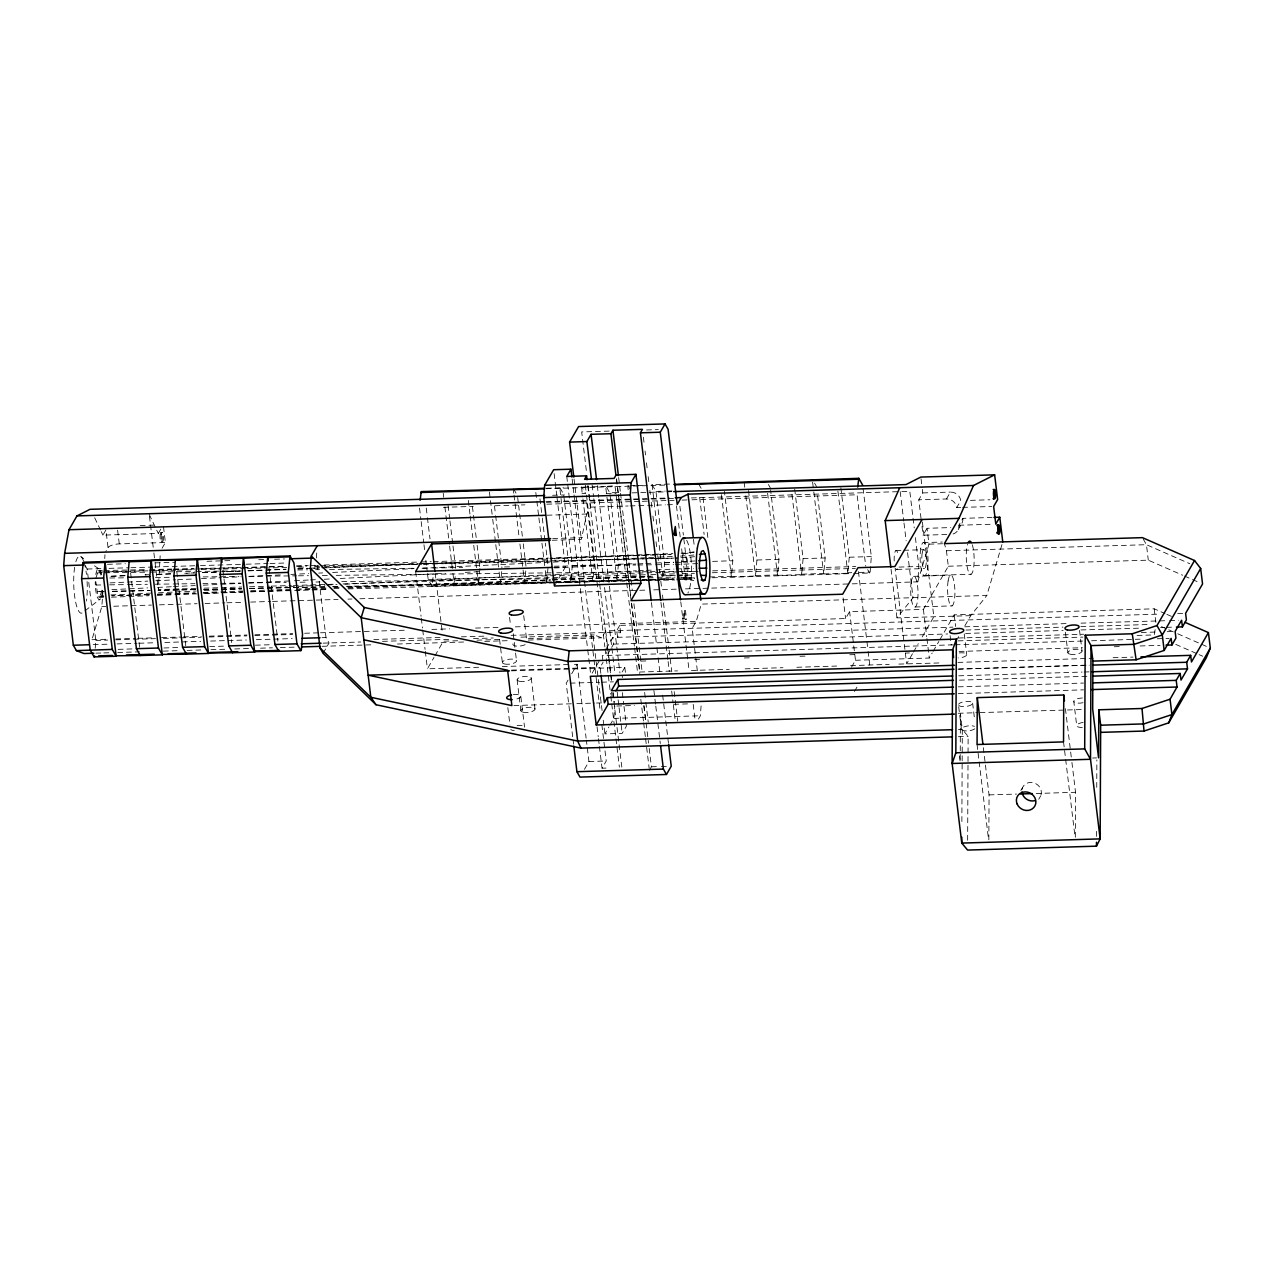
<?xml version="1.0" encoding="UTF-8"?>
<svg xmlns="http://www.w3.org/2000/svg" width="1274" height="1274" viewBox="0 0 1274 1274"><rect width="100%" height="100%" fill="white"/><g stroke="black" fill="none" stroke-linecap="round" stroke-linejoin="round"><path stroke-width="0.75" stroke-dasharray="5 3.75" d="M961.87 821.523L962.141 762.728M962.157 760.769L962.3 729.397L960.421 713.918L960.198 762.043L959.258 754.256M967.651 840.267L968.129 736.388L962.3 729.397L958.398 729.524M988.847 839.853L989.054 794.896L983.162 746.261M1075.32 837.225L1075.527 792.285L1071.53 759.208M1096.516 836.365L1096.548 828.53M1096.739 787.364L1096.866 759.925M103.497 597.506L99.515 597.649L97.859 596.28L95.821 581.597M104.755 558.585L104.962 554.747M196.053 588.397L158.326 589.543L159.791 562.662M159.887 560.751L160.301 553.059M95.216 648.227L95.805 640.44L87.158 569.032L85.231 565.624M92.508 637.876L101.809 606.583L102.971 591.216M316.366 557.98L316.764 552.709M427.475 573.666L428.175 579.463L432.045 586.295L433.447 573.714M479.916 568.427L478.483 584.432L454.356 585.164L455.503 573.045M525.78 570.911L524.649 583.03L500.523 583.763L501.669 571.644M554.11 582.138L546.689 582.361L548.123 566.357L545.32 543.186M555.974 582.091L571.086 581.183L572.249 565.624L563.602 494.216L559.732 487.385L563.411 487.273M610.007 494.742L618.416 564.223L616.982 580.243L592.872 580.96L594.289 564.955L586.358 499.328M609.88 725.272L613.877 718.393L614.801 706.083M657.591 579.001L663.42 578.38L664.582 562.821L655.951 491.414L652.065 484.598L672.274 483.977M694.473 577.886L685.205 578.173L686.638 562.153L683.597 537.071M676.653 579.925L686.224 579.001C688.613 570.688 688.963 560.783 684.791 553.027L680.826 553.187M698.439 719.093L700.35 715.765L701.273 703.471M748.523 490.538L756.931 560.019L755.498 576.039L731.372 576.772L732.805 560.751L724.396 491.27M794.689 489.136L803.098 558.633L801.664 574.638L777.538 575.37L778.971 559.35L770.563 489.869M840.856 487.735L849.264 557.232L847.831 573.236L823.705 573.969L825.138 557.964L817.207 492.337M853.707 573.507L869.616 573.029L870.142 572.106L871.32 556.563L862.912 487.082M852.226 583.842L917.742 581.852L918.888 566.484L915.401 537.58M1155.136 629.611L1154.212 634.93L1136.376 635.471M95.884 578.157L98.337 570.656L102.302 570.561M101.968 590.133L99.515 597.649M552.199 540.256L581.358 539.364L586.741 514.011L590.722 507.116L589.798 499.408M682.848 618.447L684.297 610.58L685.46 610.549L686.527 619.387L682.848 618.447L686.527 619.387M683.995 618.416L685.46 610.549M694.027 551.801L683.167 553.792C680.778 562.105 680.427 572.01 684.6 579.766L693.82 580.434M697.324 670.713L692.18 628.305L696.177 621.394L701.321 604.115L986.824 595.468L1002.208 543.759M917.742 581.852L928.969 544.157L927.042 528.296L950.77 527.579M584.463 769.305L588.938 761.518L586.358 740.13M160.763 529.14L158.279 533.456L102.923 535.128L105.917 529.952L108.051 547.645L105.806 551.531M162.069 548.266L165.397 542.517L163.263 524.824M323.086 653.323L329.058 642.956L326.001 637.573L319.185 581.278M478.658 667.273L427.427 668.818L433.988 657.448M434.928 655.823L443.368 641.188L459.181 640.711M570.816 581.629L559.732 487.385M616.982 580.243L605.644 486.445L615.087 485.713M554.445 585.992L565.417 566.994L556.929 496.956M652.065 484.598L663.149 578.842M568.045 680.109L566.213 683.278L573.587 744.191M571.707 673.771L577.186 664.28L571.278 664.455M602.076 710.558L593.127 636.65L594.13 634.93L601.71 637.828L605.707 630.917L1159.738 614.116M592.171 673.134L600.452 658.785M606.281 648.705L612.762 637.478L952.872 627.158M619.737 625.391L616.743 630.566L617.556 637.207L620.534 632.015L619.737 625.391L845.618 618.543L849.599 611.631L923.395 609.402L948.318 566.229L946.439 550.75L944.368 543.648M600.818 673.309L600.102 667.417L603.096 662.241M610.787 648.912L607.077 655.33L606.679 652.017M611.711 647.319L613.558 644.103L612.762 637.478M511.4 670.841L624.817 667.401L621.823 672.576L622.429 677.545M649.406 770.276L651.412 766.789L648.784 745.099M921.038 518.502L918.793 499.806L922.758 492.927L922.344 489.407M946.773 534.491L923.061 535.207L927.042 528.296M946.455 498.978L950.436 492.082A9.491 8.615 30 0 1 960.739 500.65L956.758 507.546A9.491 8.615 30 0 0 946.455 498.978L918.793 499.806M851.494 667.178L855.491 660.266L849.599 611.631M854.44 691.495L857.306 686.527M953.079 533.997A9.491 8.615 30 0 0 958.892 525.238L962.873 518.343L992 517.451M958.191 529.697L962.173 522.802M912.487 653.769L906.658 663.85L895.112 568.523M913.458 652.081L918.299 643.673M922.185 636.952L933.842 616.759L922.073 519.489M855.491 660.266L929.287 658.037L932.154 653.052M933.109 651.396L938.874 641.427M939.83 639.771L954.21 614.864L1154.196 608.813L1165.041 613.574M956.137 640.933L959.067 635.869M964.896 625.757L970.74 615.645L986.824 595.468M1020.856 790.469L1022.672 787.3M1038.756 799.244L1040.571 796.075M624.005 706.433L626.378 726.164L622.19 733.362L604.895 733.888L608.892 726.992M606.01 768.079L602.045 768.206L606.233 760.992L601.471 721.562M970.74 615.645L896.944 617.89L913.028 597.697L907.327 550.575M84.992 610.772L99.77 599.481M683.167 553.792L694.107 552.39M693.868 555.018L680.427 556.117M694.601 556.722L676 558.076M695.078 560.974L675.634 562.057M111.889 589.655L147.625 587.903M157.546 587.425L171.449 586.741M173.423 586.645L195.256 585.578M203.203 585.18L219.08 584.4M221.071 584.304L240.913 583.333M248.86 582.951L264.737 582.17M266.728 582.075L292.526 580.817M294.517 580.721L308.404 580.036M310.394 579.941L316.35 579.638M324.281 579.256L332.227 578.874M340.174 578.476L445.374 573.332M465.217 572.36L479.12 571.676M554.54 567.981L635.933 564M637.908 563.904L643.864 563.618M645.854 563.522L653.801 563.124M655.776 563.028L673.643 562.153M110.042 582.903L147.8 581.119M155.762 580.753L175.637 579.813M177.612 579.718L193.521 578.985M201.467 578.603L221.342 577.679M223.332 577.584L241.216 576.74M249.163 576.374L280.965 574.877M290.902 574.399L308.786 573.571M318.723 573.093L322.704 572.918M332.641 572.44L414.114 568.618M422.076 568.252L638.704 558.076M640.679 557.98L646.651 557.693M648.641 557.614L656.588 557.232M658.578 557.136L672.481 556.483M697.674 563.602L675.507 564.446M110.934 594.942L126.811 594.225M128.785 594.13L150.603 593.127M158.533 592.76L196.196 591.025M204.127 590.674L241.805 588.938M249.736 588.572L265.597 587.84M267.572 587.744L287.398 586.836M289.389 586.757L325.077 585.116M327.068 585.021L336.973 584.559M344.904 584.193L636.363 570.8M638.354 570.72L644.294 570.433M646.284 570.354L654.215 569.988M656.19 569.892L674.042 569.08M676.016 568.984L693.597 568.347M156.941 574.383L172.818 573.746M184.714 573.268L194.635 572.87L186.752 573.284M202.582 572.536L240.292 571.023M248.223 570.688L264.1 570.051M266.075 569.972L285.933 569.175M297.829 568.682L307.751 568.284M309.741 568.204L319.663 567.806M321.653 567.726L416.901 563.872M418.891 563.793L430.787 563.299M432.778 563.219L547.868 558.569M549.858 558.49L635.185 555.034M637.175 554.954L643.131 554.716M645.106 554.636L672.895 553.505M156.973 574.463L172.866 573.826M202.646 572.663L218.523 572.042M226.469 571.723L240.372 571.182M248.319 570.863L286.045 569.382M297.957 568.921L311.859 568.379M313.834 568.3L323.771 567.901M325.762 567.822L421.073 564.079M423.048 564.016L434.96 563.538M436.95 563.458L552.12 558.936M554.11 558.856L671.255 554.27L550.272 557.948M111.443 597.188L149.185 595.722M157.116 595.42L173.009 594.799M175 594.719L196.849 593.875M204.796 593.573L242.522 592.107M250.468 591.805L294.167 590.101M296.157 590.021L310.06 589.48M312.05 589.416L325.953 588.875M333.899 588.556L339.855 588.333M347.802 588.031L550.384 580.164M552.375 580.084L637.78 576.772M639.771 576.692L645.727 576.469M647.718 576.389L653.673 576.167L647.733 576.294M661.62 575.848L675.523 575.307L661.636 575.784M677.513 575.243L694.967 575.1M103.815 596.073L97.859 596.28L103.815 596.105M149.472 594.401L111.762 595.786L149.536 594.767M157.419 594.114L173.296 593.541M175.271 593.477L195.129 592.744M203.076 592.458L218.953 591.884M220.928 591.805L242.777 591.009M250.707 590.722L294.39 589.145M296.364 589.066L310.267 588.556M312.257 588.492L326.144 587.983M334.091 587.696L340.047 587.473M347.977 587.187L550.464 579.829M552.454 579.75L645.743 576.374M677.513 575.211L687.434 574.845M103.958 571.899L147.609 570.529M149.584 570.465L171.401 569.797M173.391 569.733L195.209 569.048M197.199 568.984L240.834 567.615M242.808 567.551L286.459 566.197M296.38 565.879L308.276 565.513M310.251 565.449L316.207 565.258M324.137 565.019L419.353 562.041M421.344 561.977L431.249 561.675M433.24 561.611L548.282 558.012M609.179 431.106L581.677 431.934L586.55 472.415M646.507 429.975L658.292 429.609M546.482 488.245L559.461 487.846M583.365 487.13L605.644 486.445M635.105 485.553L627.684 485.776L628.162 489.694M636.968 485.505L642.526 485.33M546.005 488.706L667.321 485.028M581.979 493.659L585.658 493.548L581.772 486.716M617.126 492.592L609.784 492.815L605.898 485.999M655.951 491.414L665.139 491.127M666.971 491.079L672.481 490.904M552.597 495.283L564.509 494.933M606.201 493.659L616.122 493.357M632.015 492.879L671.716 491.668M546.036 501.685L631.506 499.089M633.497 499.026L669.264 497.943M546.387 502.322L631.777 499.742M633.767 499.679L649.66 499.201M651.635 499.137L673.484 498.468M691.352 497.927L899.874 491.621M901.849 491.557L909.795 491.318L914.238 527.93M443.4 507.323L473.243 506.415M495.108 505.762L524.952 504.854M546.833 504.186L632.35 501.606M634.341 501.542L640.312 501.367M642.303 501.303L650.25 501.064M652.24 501.001L674.121 500.332M682.068 500.093L690.03 499.854M692.021 499.79L857.099 494.79L865.747 566.213M922.758 492.927L950.436 492.082M590.722 507.116L628.066 505.985M630.041 505.921L645.759 505.444M647.718 505.38L665.41 504.854M667.385 504.791L675.236 504.552M140.188 525.525L153.644 525.111M970.438 500.363L989.866 499.774M547.056 515.222L586.741 514.011M956.758 507.546L960.644 507.418M962.587 507.371L991.698 506.495M160.922 532.436L162.069 532.405M161.432 541.88L162.594 541.832M108.051 547.645A9.491 3.296 -6.9 0 1 119.278 543.902L165.397 542.517M958.892 525.238L993.847 524.187M552.693 538.552L582.361 537.644M107.462 564.302L125.378 563.761M155.221 562.853L175.111 562.264M206.945 561.293L222.854 560.815M224.845 560.751L230.817 560.576M258.67 559.732L264.642 559.541M274.579 559.238L284.532 558.936M923.172 542.628L942.394 542.039M87.158 569.032L101.076 568.602M109.023 568.363L128.913 567.758M130.888 567.71L152.753 567.041M154.743 566.978L198.473 565.656M200.464 565.592L244.194 564.271M246.185 564.207L268.05 563.554M270.04 563.49L285.933 562.997M928.969 544.157L942.553 543.743M895.893 550.543L901.817 550.368M903.792 550.304L923.554 549.699M946.439 550.75L1146.441 544.699L1189.82 563.729M572.249 565.624L594.289 564.955M618.416 564.223L634.962 563.729M664.582 562.821L673.771 562.551M675.618 562.487L686.638 562.153M712.596 561.372L732.805 560.751M756.931 560.019L778.971 559.35M803.098 558.633L825.138 557.964M849.264 557.232L871.32 556.563M553.585 567.36L565.417 566.994M428.175 579.463L678.787 571.867M680.778 571.803L694.696 571.389M712.596 570.848L855.794 566.516M203.999 588.158L241.726 587.011M249.672 586.773L269.531 586.167M271.505 586.104L291.364 585.499M293.354 585.451L335.062 584.177M343.009 583.938L648.816 574.67M650.807 574.606L658.754 574.367M660.744 574.303L674.631 573.889M682.577 573.65L694.489 573.284M712.373 572.743L855.348 568.411M899.03 567.089L918.888 566.484M948.318 566.229L1148.304 560.162L1182.654 575.243M896.928 569.414L924.59 568.57M432.571 585.371L454.627 584.702M478.737 583.97L500.793 583.317M524.904 582.584L546.96 581.915M571.086 581.183L593.127 580.514M617.253 579.781L637.462 579.16M663.42 578.38L674.44 578.046M681.797 577.823L685.46 577.711M709.586 576.979L731.642 576.31M755.753 575.577L777.809 574.908M801.935 574.176L823.975 573.507M848.102 572.774L851.78 572.663M859.122 572.44L870.142 572.106M642.749 579.463L646.459 579.336M648.307 579.288L655.728 579.065M432.045 586.295L674.694 578.937M676.685 578.874L694.585 578.332M712.485 577.791L851.717 573.571M924.988 575.657L971.106 574.256M913.522 576.342L950.42 575.211M101.809 606.583L105.79 606.472M113.72 606.233L151.447 605.086M159.393 604.847L197.104 603.701M205.05 603.462L224.893 602.857M226.883 602.793L242.761 602.315M250.707 602.076L270.566 601.471M272.54 601.408L338.056 599.433M347.977 599.13L351.958 599.003M359.889 598.764L637.828 590.34M639.803 590.276L645.759 590.101M653.705 589.862L677.529 589.129M685.476 588.891L850.252 583.906M915.21 606.997L952.108 605.883M91.951 639.707L107.86 639.23M115.807 638.991L135.681 638.385M137.672 638.322L153.565 637.844M161.527 637.605L181.402 637M183.392 636.936L201.276 636.395M209.223 636.156L246.981 635.009M254.943 634.771L292.702 633.624M304.629 633.258L318.532 632.844M320.522 632.78L405.992 630.184M431.822 629.404L449.722 628.862M475.552 628.082L499.408 627.365M515.301 626.872L696.177 621.394M95.805 640.44L107.733 640.074M115.679 639.835L131.588 639.357M133.579 639.293L155.444 638.64M163.391 638.401L201.165 637.255M209.111 637L246.869 635.869M254.832 635.615L292.59 634.484M93.225 644.628L109.15 644.15M117.097 643.896L137.003 643.306M138.977 643.243L154.902 642.749M164.856 642.462L200.655 641.363M210.608 641.061L246.423 639.978M256.361 639.675L292.176 638.592M322.019 637.685L326.001 637.573M1177.638 613.558L1183.61 613.383M373.823 639.5L443.463 637.382M461.363 636.841L487.225 636.06M511.113 635.344L620.534 632.015M118.179 649.358L134.089 648.864M163.932 647.972L179.857 647.479M209.684 646.571L225.609 646.093M255.453 645.185L271.362 644.708M323.086 643.147L360.717 642M382.471 641.348L449.722 639.309M473.466 638.577L493.245 637.987M520.939 637.143L594.13 634.93M476.986 640.169L500.714 639.452M528.392 638.608L593.127 636.65M95.884 653.164L101.84 652.989M103.815 652.925L109.771 652.75M117.702 652.495L139.519 651.842M163.327 651.125L179.204 650.632M187.135 650.393L202.996 649.915M210.943 649.676L226.804 649.199M234.735 648.96L250.612 648.466M260.533 648.179L272.429 647.813M280.36 647.574L296.237 647.096M322.019 646.316L373.601 644.74M397.392 644.023L466.825 641.921M484.677 641.379L510.46 640.599M528.312 640.058L601.71 637.828M964.8 626.808L1067.055 623.575M1080.973 623.145L1167.685 620.661M1169.675 620.597L1178.434 620.199M965.979 630.041L1063.01 627.111M1080.83 626.569L1150.135 624.467M613.558 644.103L947.713 633.974M965.612 633.433L1063.073 630.487M1080.973 629.945L1140.644 628.13M1160.534 627.525L1164.516 627.413M1166.49 627.349L1174.453 627.111M958.335 638.019L1083.633 634.229M1141.313 632.477L1155.231 632.063M1167.175 631.697L1171.156 631.57M958.128 640.87L1082.9 637.096M953.159 644.835L602.284 655.6L602.889 660.585M955.15 644.787L1083.617 641.013M1091.579 640.774L1140.134 639.166M1157.222 638.784L1169.15 638.417M640.886 661.095L646.858 660.903M694.585 659.47L700.557 659.279M744.319 657.957L752.265 657.718M800.008 656.269L805.964 656.094M849.726 654.756L857.689 654.518M905.416 653.068L909.397 652.957M959.115 651.444L1082.438 647.702M1114.256 646.746L1120.228 646.555M1140.119 645.966L1160.009 645.361M502.306 666.557L569.303 664.518M511.543 670.108L570.577 668.309M572.552 668.245L600.102 667.417M639.723 672.035L677.513 670.888M691.448 670.474L729.238 669.328M745.147 668.834L782.937 667.703M796.855 667.273L836.636 666.063M850.57 665.649L889.172 664.375M898.887 664.088L942.059 662.878M957.968 662.4L1093.219 658.308M1113.11 657.702L1133 657.097M958.765 669.025L1086.069 665.155M957.952 669.184L1089.238 665.203M570.147 683.151L599.64 682.259M601.599 682.195L613.399 681.845M958.765 675.809L1082.072 672.067M1084.063 672.003L1090.034 671.828M959.433 680.157L1088.713 676.239M958.255 686.845L1083.553 683.055M513.852 705.541L574.861 703.694M576.835 703.63L594.544 703.089M596.519 703.025L602.411 702.85M958.239 693.629L1083.537 689.839M616.759 706.035L634.452 705.493M673.755 704.299L687.514 703.885M613.877 718.393L700.35 715.765M958.271 713.281L978.034 712.676M980.009 712.612L1082.804 709.507M958.382 736.691L968.129 736.388M588.938 761.518L606.233 760.992M651.412 766.789L659.343 766.55M661.317 766.486L667.273 766.311M1092.646 758.014L1096.596 757.903M989.054 794.896L1016.572 794.068M1036.224 793.479L1075.527 792.285M157.482 594.528L195.256 593.429M203.203 593.19L219.112 592.728M221.103 592.665L242.968 592.028M250.914 591.789L328.437 589.512M348.312 588.922L602.745 581.454M604.72 581.39L674.296 579.351L346.671 586.295M686.224 579.001L682.243 579.113L693.693 579.479M98.337 570.656L99.993 572.026L105.949 571.883M107.94 571.835L151.638 570.768M153.628 570.72L175.478 570.195M177.452 570.147L193.345 569.765M201.292 569.574L221.15 569.096M223.141 569.048L244.99 568.507M246.981 568.459L286.698 567.503M298.626 567.217L306.556 567.026M314.503 566.834L322.449 566.643M324.44 566.596L421.758 564.239M423.748 564.191L552.852 561.07M554.843 561.022L656.142 558.569M658.117 558.522L677.975 558.044M104.293 570.529L147.959 569.574M149.95 569.526L171.783 569.048M173.774 569.016L193.616 568.57M201.563 568.411L217.44 568.061M219.431 568.013L241.264 567.535M243.238 567.503L286.921 566.548M296.842 566.325L306.763 566.118M314.71 565.943L318.675 565.847M320.666 565.815L417.936 563.697M419.926 563.649L548.951 560.847M550.941 560.799L652.177 558.585M654.167 558.553L674.01 558.123M112.367 591.327L150.093 590.515M195.766 589.528L158.04 590.34L195.83 589.655M203.713 589.368L241.439 588.556M249.37 588.381L265.263 588.047M267.253 587.999L324.838 586.757M332.769 586.597L338.725 586.454M112.383 591.343L150.125 590.579M203.776 589.496L241.519 588.731M249.465 588.572L265.358 588.254M267.349 588.206L324.966 587.043M332.912 586.884L338.884 586.757M346.831 586.597L603.128 581.422M611.09 581.263L674.663 579.973M96.824 572.902L102.796 572.806M104.787 572.79L148.532 572.137M150.523 572.122L194.269 571.485M196.26 571.453L240.006 570.816M247.968 570.688L263.877 570.465M297.67 569.972L307.623 569.828M315.57 569.701L319.551 569.653M329.488 569.494L415.006 568.252M422.952 568.14L430.915 568.013M432.905 567.997L462.733 567.551M504.488 566.946L512.451 566.834M554.206 566.213L635.742 565.019M637.733 565.003L653.626 564.764M655.616 564.732L673.516 564.478M95.757 585.037L101.713 584.957M109.644 584.846L125.521 584.623M127.496 584.591L147.338 584.32M155.269 584.209L171.146 584.002M173.137 583.97L194.954 583.667M202.885 583.556L218.762 583.349M220.752 583.317L240.579 583.046M248.526 582.935L264.387 582.712M266.377 582.68L286.22 582.409M300.107 582.218L308.037 582.107M315.968 582.011L319.949 581.947M341.766 581.645L550.081 578.794M552.056 578.762L637.366 577.584M639.357 577.552L655.218 577.345M657.209 577.313L675.061 577.074M677.051 577.042L693.932 577.52M109.787 577.998L125.68 577.823M155.476 577.472L171.369 577.281M203.155 576.915L238.907 576.501M248.828 576.374L296.508 575.816M298.498 575.8L308.419 575.689M322.322 575.514L328.294 575.45M336.24 575.354L554.731 572.806M556.722 572.774L640.137 571.803M642.128 571.787L648.084 571.707M650.074 571.692L658.021 571.596M660.012 571.58L698.104 571.437M1184.47 576.039L1198.93 582.377M1166.857 614.355L1174.087 617.54M1161.49 626.665L1166.92 629.038M1168.72 629.834L1175.95 633.019M1177.765 633.799L1206.685 646.507M1175.759 644.389L1197.321 653.849M1199.121 654.645L1202.72 656.221M80.692 556.547L83.75 558.617M94.451 565.815L99.038 568.905M867.674 569.621L869.616 573.029M814.564 483.133L816.507 486.541M768.397 484.534L770.34 487.942M699.203 484.9L701.146 488.308M627.955 485.33L630.853 490.442M513.565 488.786L516.464 493.898M1143.24 539.061L1146.441 544.699L1148.304 560.162M149.217 514.362L158.279 533.456M94.69 517.785L100.455 529.936M101.283 531.672L102.923 535.128M99.993 572.026L100.917 575.1M1154.196 608.813L1155.836 622.349M1079.54 630.423L1082.04 651.014M1065.414 632.175L1067.899 652.75M1082.359 697.977A7.118 2.468 -6.9 0 0 1073.791 701.433L1076.721 725.718M1065.414 708.615L1071.291 757.266M1063.535 741.898L1065.43 757.473M1065.653 759.415L1075.081 837.241M964.243 633.926L966.727 654.502M972.619 703.152L974.658 719.985M977.062 744.526L988.592 839.869M954.21 614.864L955.611 626.474M950.101 635.662L951.232 645.026M958.701 706.752L961.424 729.206M921.054 478.833L922.121 487.639M921.994 526.369L923.061 535.207M923.395 609.402L926.692 636.634M926.931 638.577L929.287 658.037M900.192 491.653L903.76 521.114M903.999 523.073L906.133 540.749M891.052 569.239L896.944 617.89M858.453 571.58L866.702 639.675M866.925 641.618L867.881 649.406M868.104 651.348L869.76 664.964M837.91 491.175L847.831 573.236M843.117 597.968L845.618 618.543M812.605 482.129L813.545 489.949M813.783 491.907L823.705 573.969M791.966 494.535L801.664 574.638M767.617 493.309L777.538 575.37M744.143 482.257L744.86 488.117M745.8 495.92L755.498 576.039M721.434 494.71L731.372 576.772M703.057 497.736L708.185 540.192M699.633 497.322L704.124 534.459M693.47 539.316L694.426 547.167M679.87 506.176L683.374 535.128M676.462 505.874L680.236 537.134M681.654 548.855L685.205 578.173M684.297 610.58L685.364 619.419M680.778 601.806L689.123 670.825M693.183 704.347L695.094 720.113M643.386 437.221L644.103 443.145M645.058 451.028L645.536 454.977M646.491 462.86L647.208 468.784M648.163 476.667L648.88 482.575M649.836 490.474L650.313 494.408M651.269 502.306L651.969 508.215M652.925 516.097L653.642 522.022M654.597 529.904L655.075 533.854M656.03 541.737L656.747 547.661M657.702 555.544L658.419 561.452M659.375 569.351L659.852 573.284M660.808 581.183L661.524 587.091M662.48 594.974L663.197 600.898M663.436 602.873L668.914 648.227M669.153 650.202L671.78 671.892M674.169 691.607L677.736 721.18M660.951 602.395L667.863 659.582M668.102 661.556L669.296 671.414M671.685 691.145L673.118 702.977M673.357 704.936L675.252 720.718M651.444 602.522L656.683 645.902M656.922 647.877L657.878 655.76M658.117 657.734L659.789 671.541M662.655 695.206L665.522 718.87M665.761 720.829L668.611 744.494M653.896 690.476L655.553 704.235M655.792 706.194L660.298 743.538M618.638 477.559L620.311 491.366M620.549 493.341L632.238 589.958M633.911 603.765L642.255 672.783M644.644 692.499L645.599 700.382M645.838 702.356L648.227 722.071M616.584 478.897L618.256 492.704M618.495 494.662L630.662 595.229M631.601 603.128L639.962 672.146M644.007 705.669L648.546 743.124M616.393 479.072L618.543 496.812M618.782 498.787L631.187 601.328M631.426 603.303L639.787 673.596M643.832 705.844L645.743 721.61M615.055 486.318L626.505 580.96M626.744 582.935L634.372 646.045M634.611 648.004L637.478 671.669M640.806 699.283L643.434 720.973M643.673 722.947L645.345 736.754M645.584 738.713L649.167 768.302M624.817 667.401L625.63 674.026M597.283 485.585L598.716 497.417M598.955 499.392L618.511 661.079M618.75 663.053L619.944 672.911M622.333 692.642L623.766 704.458M592.139 484.948L593.573 496.764M593.811 498.739L604.306 585.499M604.545 587.473L615.039 674.217M617.189 691.957L617.89 697.881M618.129 699.84L618.846 705.764M619.084 707.739L622.19 733.362M605.707 630.917L607.571 646.348M607.794 648.275L610.835 673.325M611.058 675.252L611.998 682.96M613.16 692.594L614.323 702.229M587.776 485.697L599.465 582.298M599.704 584.272L608.526 657.209M608.765 659.184L610.437 672.975M610.676 674.949L611.631 682.832M612.81 692.69L621.871 767.601M611.568 692.371L612.157 697.34M585.292 485.235L586.247 493.118M586.486 495.092L604.847 646.889M605.086 648.848L606.042 656.747M606.281 658.706L610.564 694.187M610.803 696.161L611.52 702.085M611.759 704.044L619.387 767.139M581.517 487.178L582.696 496.956M582.935 498.898L592.872 580.96M574.064 479.056L581.358 539.364M603.255 720.272L603.956 726.116M604.194 728.059L604.895 733.888M572.137 479.056L573.794 492.847M574.033 494.822L600.277 711.704M566.755 476.444L567.471 482.352M567.71 484.327L587.505 647.956M587.744 649.915L590.595 673.58M597.044 726.801L598.223 736.659M598.462 738.633L599.178 744.542M599.417 746.516L602.045 768.206M554.11 473.609L556.706 495.013M577.186 664.28L586.12 738.172M539.953 498.803L542.055 516.177M542.294 518.104L545.097 541.259M535.813 492.481L538.647 515.938M538.886 517.881L541.737 541.339M541.96 543.281L545.033 568.698M545.272 570.641L546.689 582.361M517.674 497.545L518.375 503.326M518.598 505.252L522.34 536.147M523.28 543.855L526.082 567.026M513.295 489.248L513.772 493.149M514.011 495.108L518.98 536.147M519.919 543.95L524.649 583.03M523.71 615.597L526.512 638.815M531.258 678.055L535 709.013M513.231 633.719L515.349 651.141M515.572 653.068L516.511 660.808M513.374 694.617A7.118 2.468 -6.9 0 1 520.795 696.177L524.538 727.136M509.568 617.349L510.508 625.072M517.117 679.806L520.875 710.749M494.487 505.985L495.411 513.709M495.65 515.636L498.452 538.806M498.691 540.733L501.956 567.758M489.407 491.939L492.481 517.34M492.719 519.282L495.554 542.74M495.793 544.683L498.867 570.083M499.105 572.042L500.523 583.763M499.567 639.341L502.37 662.56M507.832 707.611L509.934 725.017M472.431 506.654L476.173 537.532M477.113 545.256L479.677 566.484M468.306 500.411L469.963 514.091M470.202 516.05L472.797 537.548M473.753 545.352L478.483 584.432M448.082 505.459L449.722 518.964M449.945 520.907L452.748 544.062M452.987 545.989L455.789 569.159M443.241 493.325L443.718 497.242M444.897 507.004L449.388 544.141M449.626 546.084L452.7 571.485M452.939 573.443L454.356 585.164M435.135 573.093L442.189 631.458M426.264 508.055L427.204 515.779M427.427 517.706L430.007 538.934M419.528 508.039L420.93 519.617M421.168 521.56L423.732 542.788M423.971 544.715L424.672 550.511M425.834 560.162L427.236 571.739M415.642 571.532L421.073 616.282M421.296 618.24L422.474 627.955M422.713 629.913L425.07 649.358M425.309 651.301L427.427 668.818M317.306 565.736L317.767 569.621M269.117 568.793L277.875 641.093M222.95 570.195L231.693 642.494M176.783 571.596L185.765 645.838M149.456 516.288L153.66 550.989M153.883 552.916L154.823 560.624M155.046 562.551L158.326 589.543M130.617 572.997L139.599 647.24M117.606 530.159L119.278 543.902M588.174 485.904L589.559 497.481M1082.295 727.438A7.118 2.468 -6.9 0 1 1076.737 725.384A7.118 2.468 -6.9 0 1 1083.457 722.39M1083.027 702.707A7.118 2.468 -6.9 0 1 1073.791 701.433M82.03 613.017A28.49 6.736 88.3 0 1 74.975 598.446A28.49 6.736 88.3 0 1 74.704 566.914M75.835 561.77A28.49 6.736 88.3 0 1 83.543 561.006M84.052 562.471A28.49 6.736 88.3 0 1 86.457 574.351M87.094 581.565A28.49 6.736 88.3 0 1 86.473 601.025M962.873 518.343A9.491 8.615 30 0 1 959.195 526.13M686.654 540.303A28.49 6.736 88.3 0 1 691.448 566.978A28.49 6.736 88.3 0 1 687.912 592.936M514.234 730.559A7.118 2.468 -6.9 0 1 510.731 729.492M517.117 725.559A7.118 2.468 -6.9 0 1 524.394 727.804M974.785 728.808A7.118 2.468 -6.9 0 1 964.211 730.766A7.118 2.468 -6.9 0 1 963.685 727.024A7.118 2.468 -6.9 0 1 974.435 726.355M958.812 705.493A7.118 2.468 -6.9 0 0 967.109 706.274A7.118 2.468 -6.9 0 0 972.556 702.929A7.118 2.468 -6.9 0 0 965.198 701.576L963.383 701.878A7.118 2.468 -6.9 0 0 958.621 704.219M897.469 568.825A9.491 2.245 88.3 0 1 895.749 568.682M894.205 561.022A9.491 2.245 88.3 0 1 895.335 551.132A9.491 2.245 88.3 0 1 898.059 554.349M972.285 544.778A16.626 3.933 88.3 0 1 973.368 569.207A16.626 3.933 88.3 0 1 967.555 568.714A16.626 3.933 88.3 0 1 967.492 544.364M525.159 644.66A7.118 2.468 -6.9 0 1 514.521 645.743A7.118 2.468 -6.9 0 1 516.081 641.873M959.306 652.925A7.118 2.468 -6.9 0 1 966.711 654.836A7.118 2.468 -6.9 0 1 958.159 657.957M1021.987 789.577A9.969 9.045 30 0 1 1035.491 783.51A9.969 9.045 30 0 1 1039.265 798.05M520.795 696.177A7.118 2.468 -6.9 0 1 514.075 699.506M102.446 590.34A15.431 3.647 88.3 0 1 98.337 598.971A15.431 3.647 88.3 0 1 95.247 581.82M95.805 574.51A15.431 3.647 88.3 0 1 101.602 575.02M125.186 575.673L109.309 576.326L125.202 575.705M148.994 574.717L145.029 574.877L149.026 574.765M104.42 591.486L96.474 591.662L104.42 591.502M1070.208 654.231A7.118 2.468 -6.9 0 0 1081.881 651.667A7.118 2.468 -6.9 0 0 1072.804 649.74A7.118 2.468 -6.9 0 0 1070.208 654.231M161.368 534.156A4.746 1.131 88.3 0 0 162.292 541.816A4.746 1.131 88.3 0 0 163.327 535.399A4.746 1.131 88.3 0 0 161.368 534.156M523.184 712.23A7.118 2.468 -6.9 0 0 534.857 709.666A7.118 2.468 -6.9 0 0 525.78 707.739A7.118 2.468 -6.9 0 0 523.184 712.23M911.229 582.027A15.431 3.647 88.3 0 0 914.254 606.918A15.431 3.647 88.3 0 0 917.599 586.056A15.431 3.647 88.3 0 0 911.229 582.027M948.127 580.912A15.431 3.647 88.3 0 0 951.152 605.803A15.431 3.647 88.3 0 0 954.497 584.941A15.431 3.647 88.3 0 0 948.127 580.912M922.153 553.203A9.491 2.245 88.3 0 0 924 568.523A9.491 2.245 88.3 0 0 926.071 555.687A9.491 2.245 88.3 0 0 922.153 553.203M920.704 548.76A16.626 3.933 88.3 0 0 923.953 575.561A16.626 3.933 88.3 0 0 927.568 553.091A16.626 3.933 88.3 0 0 920.704 548.76M504.695 664.025A7.118 2.468 -6.9 0 0 516.368 661.477A7.118 2.468 -6.9 0 0 507.275 659.55A7.118 2.468 -6.9 0 0 504.695 664.025M519.442 681.272A7.118 2.468 -6.9 0 0 531.115 678.723A7.118 2.468 -6.9 0 0 522.022 676.797A7.118 2.468 -6.9 0 0 519.442 681.272M160.221 534.188A4.746 1.131 88.3 0 0 161.145 541.848A4.746 1.131 88.3 0 0 162.18 535.43A4.746 1.131 88.3 0 0 160.221 534.188"/><path stroke-width="1.5" d="M1092.694 676.112L1180.218 673.468L1176.221 680.364L1177.033 687.005L1170.058 699.219L1142.014 708.487L1098.809 709.793L1100.672 725.209L1100.147 838.881L1096.468 846.159L967.603 850.076L961.774 843.085L952.14 763.492L955.834 752.791L956.36 639.118L569.207 650.839L364.253 607.475L311.302 556.037L317.29 545.686M961.806 837.209L961.774 843.085L1100.147 838.881L1090.512 759.288L1091.038 645.615L1085.225 635.2L1132.252 633.783L1156.983 625.55L1194.534 560.512L1142.444 537.644L944.368 543.648L958.972 518.359L973.511 485.49L994.644 474.836L997.638 499.535L993.64 506.447L995.79 524.124L999.771 517.212L993.943 517.403M977.285 697.626L977.062 744.526L1063.535 741.898L1063.758 694.999L977.285 697.626L982.939 744.319M956.36 639.118L952.665 649.804L952.14 763.492L1090.512 759.288L1084.7 748.889L1085.225 635.2M1194.534 560.512L1200.665 568.491L1162.286 634.978L1134.242 644.31L1091.038 645.615L1092.917 661.095L1092.694 709.204L1098.57 757.839L1098.809 709.793M1096.468 846.159L1096.484 842.241M420.117 500.268L421.216 491.589L544.619 488.292M93.894 653.228L83.988 653.53L76.392 650.616L73.335 645.233L63.7 565.64L64.624 553.346L69.003 529.713L76.981 515.906L90.04 509.313L544.667 495.522M81.6 578.683L83.288 562.216L290.01 555.942L293.896 562.758L302.527 634.181L301.365 649.724L300.839 650.648L278.783 651.317L274.913 644.501L266.266 573.077L267.699 557.072L243.318 558.251L242.156 573.81L250.787 645.233L254.673 652.049L232.616 652.718L228.747 645.902L220.099 574.478L221.533 558.474L197.151 559.652L195.973 575.211L204.62 646.635L208.49 653.451L186.45 654.119L182.58 647.288L173.933 575.88L175.366 559.875L151.24 560.608L149.806 576.612L158.454 648.02L162.324 654.852L140.283 655.521L136.398 648.689L127.766 577.281L129.2 561.261L105.073 561.993L103.64 578.014L112.287 649.422L116.157 656.237L94.117 656.906L90.231 650.09L81.6 578.683L103.64 578.014M300.839 650.648L296.953 643.832L288.322 572.408L290.01 555.942M952.538 736.866L580.976 748.125L376.021 704.745L323.086 653.323L320.013 647.925L310.378 568.331L311.302 556.037M570.943 469.198L566.755 476.444L586.581 475.839L584.575 479.327L614.1 478.419L616.106 474.947L635.933 474.342L631.156 482.639L630.232 494.933L640.933 583.365L554.445 585.992L543.743 497.561L544.667 485.251L553.649 469.724L570.943 469.198L571.899 477.081M706.274 575.482L706.385 560.226L705.079 553.792L703.264 550.591L701.401 551.467C698.678 560.942 698.279 572.249 703.025 581.087L704.888 580.211L706.274 575.482L700.62 575.291M857.689 487.018L858.803 478.323L862.673 485.139M569.207 650.839L568.029 661.461L577.663 741.054L580.976 748.125M364.253 607.475L361.195 617.683L370.83 697.292L376.021 704.745M1100.911 732.359L1144.02 731.053L1168.752 722.836L1171.921 714.571L1210.3 648.084L1208.421 632.605L1184.931 622.301M1210.3 648.084L1206.303 657.798L1168.752 722.836M890.813 567.296L885.175 520.604L899.715 487.735M94.117 656.906L94.642 655.999M116.157 656.237L105.073 561.993M140.283 655.521L116.428 655.792M162.324 654.852L151.24 560.608M186.45 654.119L162.594 654.39M208.49 653.451L197.406 559.206M232.616 652.718L208.761 652.989M254.673 652.049L243.573 557.805M278.783 651.317L254.927 651.587M550.225 540.319L431.599 543.918L415.642 571.532L551.626 567.424M591.423 479.024L586.884 441.568L591.072 434.307L610.915 433.717L612.921 430.23L642.43 429.338L640.424 432.826L660.712 600.436M680.539 599.831L660.266 432.22L665.044 423.923L668.102 429.322L677.211 504.488L681.192 497.577L688.008 494.137L973.511 485.49M640.933 583.365L630.964 600.643L842.671 594.225L857.991 567.694L894.889 566.564L922.073 519.489M953.462 687.116L607.38 697.611L604.386 702.786L601.057 675.284M953.987 669.296L617.842 679.488L611.361 690.699L953.462 680.332M954.497 714.109L596.216 724.97L608.176 704.251L607.38 697.611M615.868 690.922L618.638 686.113L617.842 679.488M573.826 746.15L576.915 771.694L579.973 777.092L666.461 774.481L671.239 766.184L668.611 744.494M1092.917 661.095L1136.121 659.789L1164.165 650.441L1171.14 638.354L1171.937 644.994L1165.981 645.17M1171.937 644.994L1175.934 638.083L1175.122 631.458L1181.603 620.231L1182.415 626.872L1176.443 627.047M1182.415 626.872L1186.397 619.96L1185.6 613.32L1202.545 583.97L1200.665 568.491M1180.218 673.468L1181.014 680.093L1187.495 668.866L1186.699 662.257L1190.68 655.346L1140.963 656.858M1208.421 632.605L1191.477 661.97L1190.68 655.346M573.826 477.113L569.589 442.094L578.603 426.551L665.044 423.923M699.474 554.397L705.079 553.792M698.853 560.719L706.385 560.226M640.424 432.826L660.266 432.22M569.589 442.094L586.884 441.568M544.667 485.251L631.156 482.639M858.803 478.323L673.85 484.375M994.644 474.836L920.847 477.065L905.973 484.582L673.691 491.621M420.691 492.497L544.014 488.77M675.284 484.789L858.262 479.247M543.743 497.561L630.232 494.933M76.981 515.906L544.046 501.733M675.236 497.768L681.192 497.577M69.003 529.713L545.081 515.285M885.175 520.604L958.972 518.359M64.624 553.346L550.702 538.599M676.351 535.367L673.819 534.411L675.284 526.528L676.351 535.367L675.204 535.414L674.551 530.095M683.151 538.09L701.592 537.532M82.762 563.124L104.802 562.455M128.929 561.723L150.969 561.054M175.095 560.321L197.151 559.652M221.262 558.92L243.318 558.251M267.444 557.534L289.485 556.865M63.7 565.64L83.59 565.035M290.504 558.76L312.385 558.092M127.766 577.281L149.806 576.612M173.933 575.88L195.973 575.211M220.099 574.478L242.156 573.81M266.266 573.077L288.322 572.408M704.697 594.146L686.256 594.703A28.49 6.736 88.3 0 1 677.943 565.815A28.49 6.736 88.3 0 1 684.902 538.233M73.335 645.233L89.244 644.74M302.129 638.29L320.029 637.748M76.392 650.616L112.287 649.422M136.398 648.689L158.454 648.02M182.58 647.288L204.62 646.635M228.747 645.902L250.787 645.233M274.913 644.501L296.953 643.832M301.205 643.8L321.096 643.195M302.177 646.905L320.029 646.364M98.608 655.871L112.526 655.457M126.445 655.027L154.265 654.183M168.184 653.769L196.021 652.925M209.923 652.511L237.76 651.667M253.653 651.173L279.5 650.393M509.425 670.888L368.154 675.172L511.877 705.589L507.609 670.22L363.87 639.803M954.544 665.283L590.324 676.319L596.216 724.97M1093.203 665.092L1186.699 662.257M618.638 686.113L952.793 675.984M1092.025 671.764L1187.495 668.866M1092.678 682.896L1176.221 680.364M608.176 704.251L954.258 693.757M1091.499 689.6L1177.033 687.005M952.538 729.699L577.663 741.054L370.83 697.292L320.013 647.925M1100.672 725.209L1143.877 723.903L1171.921 714.571L1170.058 699.219M955.834 752.791L1084.7 748.889M576.915 771.694L663.388 769.082L666.461 774.481M1020.506 793.941L1032.29 793.591M699.267 568.268L706.815 568.156M701.146 579.973L704.888 580.211M310.378 568.331L361.195 617.683L568.029 661.461L952.665 649.804L953.605 657.543M1156.983 625.55L1162.286 634.978L1164.165 650.441M1132.252 633.783L1136.121 659.789M1142.014 708.487L1144.02 731.053M1063.758 694.999L1064.459 700.843M999.771 517.212L1002.765 541.912M688.008 494.137L693.247 537.341M699.888 592.33L700.843 600.181M635.933 474.342L651.205 600.548M660.537 745.513L663.388 769.082M612.921 430.23L618.4 475.584M610.915 433.717L615.915 475.122M591.072 434.307L596.566 479.661M586.581 475.839L587.059 479.788M431.599 543.918L434.896 571.15M267.699 557.072L268.177 560.974M221.533 558.474L222.01 562.375M997.096 533.265A4.746 1.131 88.3 0 1 996.873 532.357M996.921 525.732A4.746 1.131 88.3 0 1 998.609 527.261A4.746 1.131 88.3 0 1 998.227 533.981M993.386 498.867A4.746 1.131 88.3 0 1 993.083 498.532M993.163 489.455A4.746 1.131 88.3 0 1 994.516 493.659A4.746 1.131 88.3 0 1 993.672 498.898M968.336 542.262A16.626 3.933 88.3 0 1 971.345 542.533M1035.221 800.582A9.969 9.045 30 0 1 1021.939 791.982M512.228 699.649A7.118 2.468 -6.9 0 1 506.654 697.929A7.118 2.468 -6.9 0 1 511.559 694.919M1067.278 629.913A7.118 2.468 -6.9 0 0 1078.951 627.349A7.118 2.468 -6.9 0 0 1069.857 625.423A7.118 2.468 -6.9 0 0 1067.278 629.913M997.892 526.544A4.746 1.131 88.3 0 0 998.816 534.204A4.746 1.131 88.3 0 0 999.851 527.786A4.746 1.131 88.3 0 0 997.892 526.544M993.609 491.175A4.746 1.131 88.3 0 0 994.532 498.835A4.746 1.131 88.3 0 0 995.567 492.417A4.746 1.131 88.3 0 0 993.609 491.175M1017.082 803.878A9.969 9.045 30 0 0 1033.787 807.541A9.969 9.045 30 0 0 1027.561 792.141A9.969 9.045 30 0 0 1017.082 803.878M511.415 614.944A7.118 2.468 -6.9 0 0 523.088 612.396A7.118 2.468 -6.9 0 0 513.995 610.469A7.118 2.468 -6.9 0 0 511.415 614.944M951.965 633.401A7.118 2.468 -6.9 0 0 963.638 630.837A7.118 2.468 -6.9 0 0 954.544 628.91A7.118 2.468 -6.9 0 0 951.965 633.401M500.937 633.082A7.118 2.468 -6.9 0 0 512.61 630.519A7.118 2.468 -6.9 0 0 503.533 628.592A7.118 2.468 -6.9 0 0 500.937 633.082M697.372 548.043A28.49 6.736 88.3 0 0 702.929 593.987A28.49 6.736 88.3 0 0 709.124 555.48A28.49 6.736 88.3 0 0 697.372 548.043"/></g></svg>
